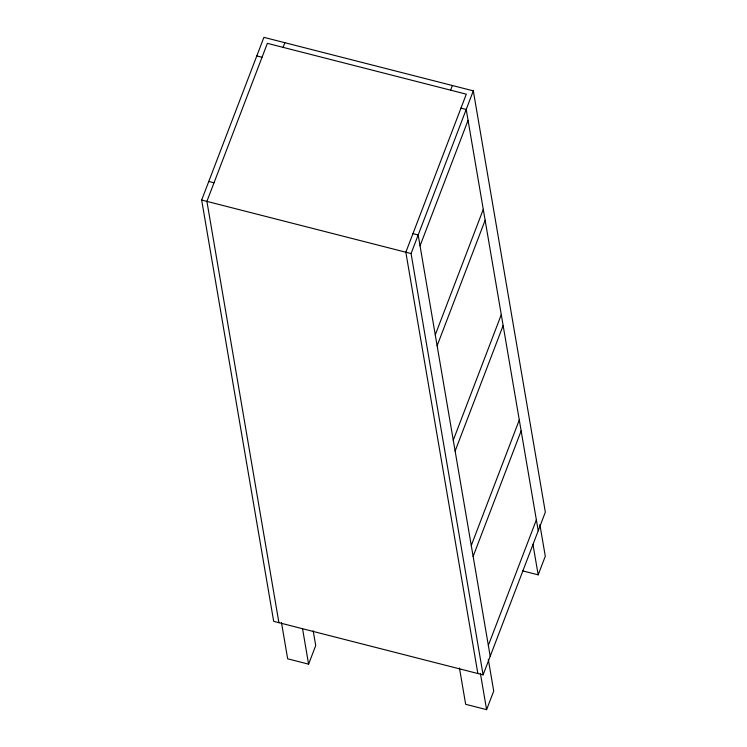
<?xml version="1.0" encoding="UTF-8"?>
<svg xmlns="http://www.w3.org/2000/svg" width="747" height="747" viewBox="0 0 747 747"><rect width="100%" height="100%" fill="white"/><g stroke="black" fill="none" stroke-linecap="round" stroke-linejoin="round"><path stroke-width="1.12" d="M201.662 200.047L263.906 37.35L473.318 90.863L545.338 512.171L483.094 674.868L273.682 621.345L201.662 200.047L411.074 253.56L483.094 674.868M283.076 47.35L284.85 42.7M450.6 90.163L452.383 85.513M411.074 253.56L473.318 90.863M420.047 245.847L468.061 120.332M281.47 622.568L287.66 658.807L308.604 664.158L315.72 645.567L313.198 630.841M435.268 334.861L483.281 209.347M437.126 345.73L485.139 220.225M453.27 440.188L501.284 314.674M455.128 451.057L503.142 325.543M471.273 545.506L519.286 420.001M473.131 556.384L521.145 430.87M488.342 645.399L536.365 519.893M459.47 668.061L465.661 704.3L486.605 709.65L493.72 691.059L488.295 659.349M522.751 570.904L538.176 574.845L545.291 556.254L539.866 524.534M256.8 55.941L262.029 57.286M460.974 108.119L466.203 109.464L538.223 530.762M208.777 181.456L214.015 182.791M412.951 233.634L418.189 234.969L490.2 656.268M532.947 544.264L538.176 574.845M480.405 673.411L486.605 709.65M477.856 673.523L405.836 252.225L466.305 94.178L267.37 43.335L206.9 201.382L278.911 622.69M302.6 629.049L308.604 664.158"/></g></svg>
